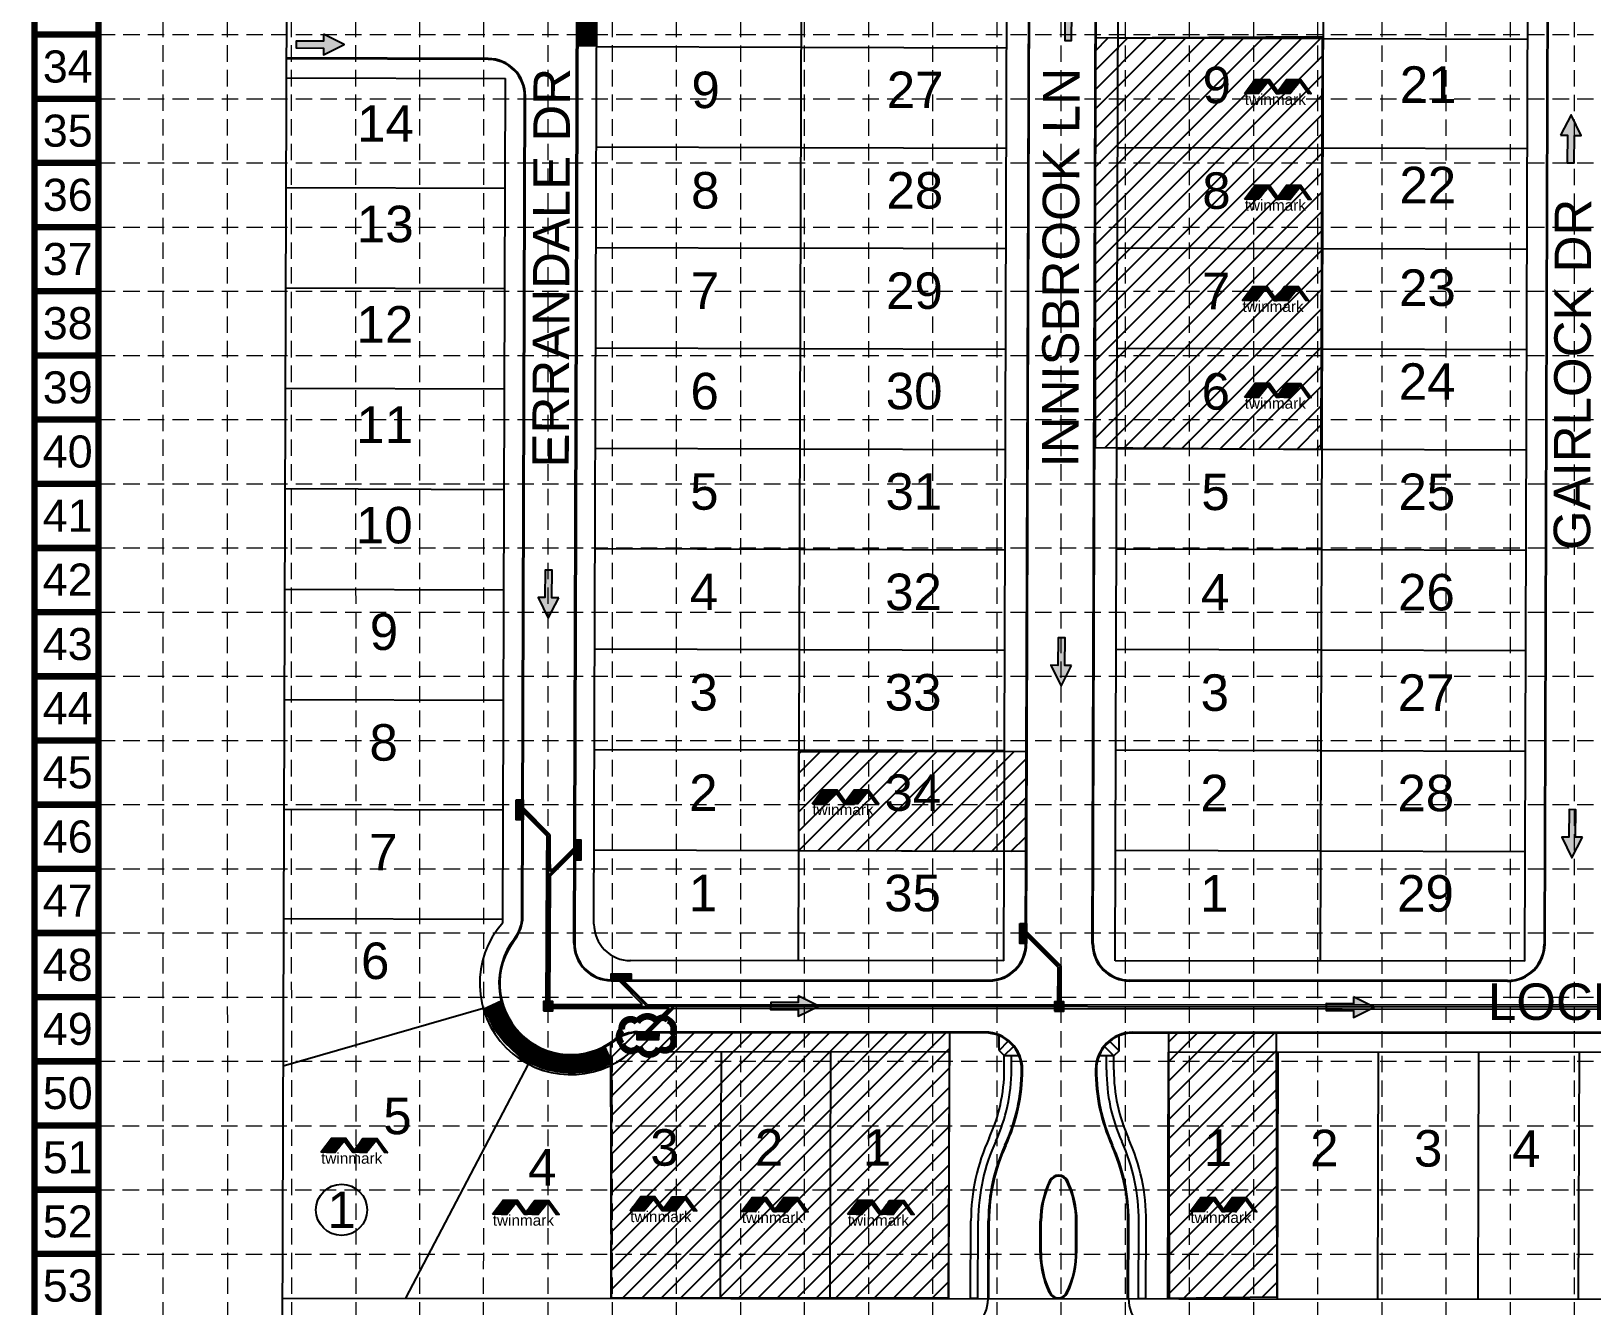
# Model space of a CAD drawing. Extents: x -1498 to -89, y 689 to 2942.
# Drawn here: x -1498 to -644, y 1049 to 1747 of the extents above; entities that cross this region are included whole.
import ezdxf
from ezdxf.enums import TextEntityAlignment as Align

# ---------------------------------------------------------------- set-up
doc = ezdxf.new("R2010")
doc.units = 0
doc.header["$LTSCALE"] = 40
doc.header["$MEASUREMENT"] = 0
for name, pattern in [('DASHED', [0.75, 0.5, -0.25]), ('HIDDEN', [0.375, 0.25, -0.125]), ('PHANTOM2', [1.25, 0.625, -0.125, 0.125, -0.125, 0.125, -0.125])]:
    doc.linetypes.add(name, pattern=pattern)
doc.layers.get('0').update_dxf_attribs({"color": 2, "linetype": 'CONTINUOUS'})
for name, color, linetype in [('ARROWS', 252, 'CONTINUOUS'), ('BASE', 7, 'CONTINUOUS'), ('CTRL-LOTS', 2, 'PHANTOM2'), ('CTRL-LOTS-TEXT', 2, 'CONTINUOUS'), ('CTRL-ROW', 3, 'PHANTOM2'), ('CTRL-ROW-TEXT', 2, 'CONTINUOUS'), ('EROSION BLANKETS', 84, 'CONTINUOUS'), ('FEAT-PVMT-BC', 115, 'CONTINUOUS'), ('FEAT-PVMT-FC', 115, 'CONTINUOUS'), ('FEAT-PVMT-SWLK', 115, 'CONTINUOUS'), ('GRID', 254, 'DASHED'), ('LEGEND', 7, 'CONTINUOUS'), ('SODDED LOT', 2, 'CONTINUOUS'), ('UTIL-STRM-AG', 1, 'CONTINUOUS'), ('UTIL-STRM-CL', 2, 'CONTINUOUS'), ('UTIL-STRM-UG', 1, 'CONTINUOUS')]:
    doc.layers.add(name, color=color, linetype=linetype)
doc.styles.get("Standard").update_dxf_attribs({"font": 'ARIAL.TTF'})
pattern_1 = [(45, (4.85433, -12.18939), (-0.08838835, 0.08838835), [])]

# ---------------------------------------------------------------- blocks, each defined once
blk = doc.blocks.new('A$C198E63FF')
h = blk.add_hatch()
h.set_pattern_fill('ANSI31', color=13, style=0)
h.set_pattern_definition(pattern_1)
h.paths.add_polyline_path([(73.4, 43.4), (96, 73.8), (127.3, 73.8), (149.6, 42.9), (142.9, 43), (124.7, 68.8), (103.7, 42.9)])
h.paths.add_polyline_path([(3.7, 43.2), (26.9, 74), (58.2, 74), (80.4, 43.3), (73.1, 43.4), (54.8, 67.9), (34.6, 43.1)])
h = blk.add_hatch()
h.set_pattern_fill('ANSI31', color=13, style=0)
h.set_pattern_definition(pattern_1)
h.paths.add_polyline_path([(3.7, 43.2), (26.9, 74), (58.2, 74), (80.4, 43.3), (73.1, 43.4), (54.8, 67.9), (34.6, 43.1)])
h.paths.add_polyline_path([(76.9, 48.1), (73.4, 43.4), (80.3, 43.4)], flags=17)
h = blk.add_hatch()
h.set_pattern_fill('ANSI31', color=13, style=0)
h.set_pattern_definition(pattern_1)
h.paths.add_polyline_path([(76.9, 48.1), (73.4, 43.4), (80.3, 43.4)])
at = {"color": 13}
for points in [[(3.7, 43.2), (26.9, 74), (58.2, 74), (80.4, 43.3), (73.1, 43.4), (54.8, 67.9), (34.6, 43.1)], [(73.4, 43.4), (96, 73.8), (127.3, 73.8), (149.6, 42.9), (142.9, 43), (124.7, 68.8), (103.7, 42.9)], [(76.9, 48.1), (73.4, 43.4), (80.3, 43.4)]]:
    blk.add_lwpolyline(points, close=True, dxfattribs=at)
at = {"color": 13, "insert": (4.1, 42.2), "char_height": 24, "width": 726.039, "attachment_point": 1}
blk.add_mtext('twinmark', dxfattribs=at)
blk = doc.blocks.new('Twinmark logo')
at = {"color": 13}
blk.add_blockref('A$C198E63FF', (20.8, 28.3), dxfattribs=at)
blk = doc.blocks.new('arrow')
blk.add_lwpolyline([(-67, -25.4), (-59.3, -25.4), (-59.6, -56.1), (-51.9, -56.2), (-51.6, -25.5), (-44, -25.5), (-55.3, -2.4), (-67, -25.4)], close=True)
at = {"color": 254}
for points in [[(-44, -25.5), (-67, -25.4), (-55.3, -2.4), (-67, -25.4)], [(-59.6, -56.1), (-51.9, -56.2), (-59.3, -25.4), (-51.6, -25.5)]]:
    blk.add_solid(points, dxfattribs=at)

msp = doc.modelspace()

# ---------------------------------------------------------------- hatches: boundary and pattern name
at = {"layer": 'SODDED LOT', "linetype": 'Continuous'}
h = msp.add_hatch(dxfattribs=at)
h.set_pattern_fill('ANSI31', color=256, scale=60, style=0)
h.paths.add_polyline_path([(-875.38, 1198.25), (-875.04, 1052.72), (-815.91, 1053.42), (-816.25, 1197.9)])
h.paths.add_polyline_path([(-360.07, 1463.81), (-223.94, 1463.31), (-223.44, 1408.88), (-360.28, 1409.18)])
h.paths.add_polyline_path([(-735.37, 2022.02), (-629.45, 1959.74), (-608.68, 1993.42), (-598.99, 2009.11), (-598.68, 2013.79), (-599.4, 2021.42), (-602.34, 2027.62), (-606.39, 2032.07), (-609.26, 2033.81), (-694.79, 2087.03), (-700.59, 2077.73)])
h.paths.add_polyline_path([(-915.7, 1518.73), (-791.78, 1517.61), (-791.03, 1743.72), (-915.7, 1742.98)])
h.paths.add_polyline_path([(-1077.91, 1352.13), (-953.2, 1352.46), (-953.71, 1297.39), (-1077.96, 1297.81)])
h.paths.add_polyline_path([(-1070.22, 2354.03), (-1064.55, 2363.55), (-968.27, 2520.8), (-874.57, 2461.98), (-977.03, 2295.5)])
edge = h.paths.add_edge_path()
edge.add_line((-1356.96, 2233.54), (-1160.33, 2150.05))
edge.add_line((-1160.33, 2150.05), (-1137.27, 2197.4))
edge.add_line((-1137.27, 2197.4), (-1106.37, 2253.53))
edge.add_line((-1106.37, 2253.53), (-1084.87, 2287.49))
edge.add_line((-1084.87, 2287.49), (-1075.84, 2304.62))
edge.add_line((-1075.84, 2304.62), (-1074.14, 2311.01))
edge.add_line((-1074.14, 2311.01), (-1075.75, 2319.28))
edge.add_line((-1075.75, 2319.28), (-1078.54, 2324))
edge.add_line((-1078.54, 2324), (-1083.37, 2328.4))
edge.add_line((-1083.37, 2328.4), (-1131.04, 2357.78))
edge.add_line((-1131.04, 2357.78), (-1136.78, 2348.16))
edge.add_line((-1136.78, 2348.16), (-1204.17, 2239.51))
edge.add_line((-1204.17, 2239.51), (-1202.49, 2242.26))
edge.add_line((-1202.49, 2242.26), (-1259.93, 2271.91))
edge.add_line((-1259.93, 2271.91), (-1186.1, 2392.42))
edge.add_line((-1186.1, 2392.42), (-1263.12, 2440.2))
edge.add_line((-1263.12, 2440.2), (-1268.33, 2442.21))
edge.add_line((-1268.33, 2442.21), (-1276.9, 2442.05))
edge.add_line((-1276.9, 2442.05), (-1279.76, 2441.04))
edge.add_line((-1279.76, 2441.04), (-1285.14, 2439.86))
edge.add_arc((-1296.39, 2477.44), 39.23, 77.11255, 286.66533, ccw=False)
edge.add_line((-1287.64, 2515.68), (-1242.59, 2722.58))
edge.add_line((-1242.59, 2722.58), (-1353.54, 2823.75))
edge.add_line((-1353.54, 2823.75), (-1356.6, 2240.24))
edge.add_line((-1356.6, 2240.24), (-1356.96, 2233.54))
h.paths.add_polyline_path([(-995.9, 1052.97), (-995.28, 1198.38), (-1154.56, 1198.18), (-1154.76, 1194.27), (-1166.49, 1194.27), (-1166.49, 1198.38), (-1171.22, 1197.97), (-1178.62, 1194.89), (-1181.09, 1192.22), (-1180.73, 1052.99)])
h.paths.add_polyline_path([(-480.17, 1197.72), (-425.47, 1197.45), (-425.94, 1052.48), (-480.74, 1052.26), (-480.28, 1196.2)])
h.paths.add_polyline_path([(-353.6, 1243.74), (-224.27, 1244.08), (-224.05, 1129.82), (-353.36, 1204.4), (-348.68, 1218.75), (-348.68, 1228.69), (-350.91, 1238.73)])
at = {"layer": 'UTIL-STRM-AG'}
h = msp.add_hatch(dxfattribs=at)
h.set_pattern_fill('ANSI31', color=5, scale=2, angle=45, style=0)
h.set_pattern_definition([(90, (-2398919.10218, -6914643.39097), (-0.25, 6e-17), [])])
h.paths.add_polyline_path([(-1232.71, 1325.82), (-1228.96, 1325.82), (-1228.96, 1314.82), (-1232.71, 1314.82)])
h = msp.add_hatch(dxfattribs=at)
h.set_pattern_fill('ANSI31', color=5, scale=2, angle=45, style=0)
h.set_pattern_definition([(90, (-2398887.4229, -6914665.44015), (-0.25, 6e-17), [])])
h.paths.add_polyline_path([(-1201.03, 1303.77), (-1197.28, 1303.77), (-1197.28, 1292.77), (-1201.03, 1292.77)])
h = msp.add_hatch(dxfattribs=at)
h.set_pattern_fill('ANSI31', color=5, scale=2, angle=45, style=0)
h.set_pattern_definition([(90, (-2398643.33653, -6914711.24573), (-0.25, 6e-17), [])])
h.paths.add_polyline_path([(-956.94, 1257.97), (-953.19, 1257.97), (-953.19, 1246.97), (-956.94, 1246.97)])
h = msp.add_hatch(dxfattribs=at)
h.set_pattern_fill('ANSI31', color=5, scale=2, angle=135, style=0)
h.set_pattern_definition([(180, (6914788.5069, -2396459.72148), (-7e-17, -0.25), [])])
h.paths.add_polyline_path([(-1180.71, 1226.67), (-1180.71, 1230.42), (-1169.71, 1230.42), (-1169.71, 1226.67)])
for points in [[(-1217.89, 1210.18), (-1212.72, 1210.18), (-1212.72, 1215.22), (-1217.89, 1215.22)], [(-937.89, 1209.98), (-932.72, 1209.98), (-932.72, 1215.03), (-937.89, 1215.03)]]:
    msp.add_hatch(color=5, dxfattribs=at).paths.add_polyline_path(points)
h = msp.add_hatch(dxfattribs=at)
h.set_pattern_fill('ANSI31', color=5, scale=2, angle=135, style=0)
h.set_pattern_definition([(180, (6914802.91833, -2396491.48133), (-7e-17, -0.25), [])])
h.paths.add_polyline_path([(-1166.29, 1194.91), (-1166.29, 1198.66), (-1155.29, 1198.66), (-1155.29, 1194.91)])

# ---------------------------------------------------------------- linework, layer by layer
at = {"layer": 'BASE', "const_width": 3.52}
for points in [[(-90.55, 690.36), (-90.55, 2940.19), (-1496.7, 2940.19), (-1496.7, 690.36)], [(-125.7, 725.52), (-125.7, 2905.04), (-1461.54, 2905.04), (-1461.54, 725.52)]]:
    msp.add_lwpolyline(points, close=True, dxfattribs=at)
for points in [[(-1461.54, 1744.97), (-1496.7, 1744.97)], [(-1461.54, 1709.82), (-1496.7, 1709.82)], [(-1461.54, 1674.66), (-1496.7, 1674.66)], [(-1461.54, 1639.51), (-1496.7, 1639.51)], [(-1461.54, 1604.36), (-1496.7, 1604.36)], [(-1461.54, 1569.2), (-1496.7, 1569.2)], [(-1461.54, 1534.05), (-1496.7, 1534.05)], [(-1461.54, 1498.9), (-1496.7, 1498.9)], [(-1461.54, 1463.74), (-1496.7, 1463.74)], [(-1461.54, 1428.59), (-1496.7, 1428.59)], [(-1461.54, 1393.44), (-1496.7, 1393.44)], [(-1461.54, 1358.28), (-1496.7, 1358.28)], [(-1461.54, 1323.13), (-1496.7, 1323.13)], [(-1461.54, 1287.97), (-1496.7, 1287.97)], [(-1461.54, 1252.82), (-1496.7, 1252.82)], [(-1461.54, 1217.67), (-1496.7, 1217.67)], [(-1461.54, 1182.51), (-1496.7, 1182.51)], [(-1461.54, 1147.36), (-1496.7, 1147.36)], [(-1461.54, 1112.21), (-1496.7, 1112.21)], [(-1461.54, 1077.05), (-1496.7, 1077.05)]]:
    msp.add_lwpolyline(points, dxfattribs=at)
at = {"layer": 'CTRL-LOTS', "color": 7, "linetype": 'Continuous'}
for p, q in [((-1360.83, 1032.81), (-1354.86, 2860.38)), ((-1078.22, 1237.6), (-1076.33, 1825.59)), ((-792.22, 1237.39), (-790.33, 1824.54)), ((-1076.61, 1737.87), (-1188.61, 1738.23)), ((-964.11, 1737.54), (-1076.61, 1737.9)), ((-790.6, 1742.66), (-903.1, 1743.03)), ((-678.6, 1742.33), (-790.6, 1742.69)), ((-1076.79, 1682.87), (-1188.79, 1683.23)), ((-964.29, 1682.54), (-1076.79, 1682.9)), ((-790.79, 1682.66), (-903.29, 1683.03)), ((-678.79, 1682.33), (-790.79, 1682.69)), ((-1358.86, 1661.23), (-1238.86, 1660.85)), ((-1076.97, 1627.88), (-1188.97, 1628.24)), ((-964.47, 1627.54), (-1076.97, 1627.9)), ((-790.97, 1627.66), (-903.47, 1628.03)), ((-678.97, 1627.33), (-790.97, 1627.69)), ((-1359.04, 1606.23), (-1239.04, 1605.85)), ((-1077.14, 1572.88), (-1189.14, 1573.24)), ((-791.14, 1572.66), (-903.64, 1573.03)), ((-964.64, 1572.54), (-1077.14, 1572.9)), ((-679.14, 1572.33), (-791.14, 1572.69)), ((-1359.22, 1551.23), (-1239.22, 1550.85)), ((-1077.32, 1517.88), (-1189.32, 1518.24)), ((-964.82, 1517.54), (-1077.32, 1517.9)), ((-791.32, 1517.67), (-903.82, 1518.03)), ((-679.32, 1517.33), (-791.32, 1517.69)), ((-1359.39, 1496.24), (-1239.39, 1495.85)), ((-1077.5, 1462.88), (-1189.5, 1463.24)), ((-965, 1462.54), (-1077.5, 1462.9)), ((-791.5, 1462.67), (-904, 1463.03)), ((-679.5, 1462.33), (-791.5, 1462.69)), ((-1359.57, 1441.24), (-1239.57, 1440.85)), ((-1077.67, 1407.88), (-1189.67, 1408.24)), ((-965.18, 1407.54), (-1077.67, 1407.9)), ((-791.67, 1407.67), (-904.17, 1408.03)), ((-679.67, 1407.33), (-791.67, 1407.69)), ((-1359.76, 1380.74), (-1239.76, 1380.36)), ((-1077.85, 1352.88), (-1189.85, 1353.24)), ((-965.35, 1352.54), (-1077.85, 1352.9)), ((-791.85, 1352.67), (-904.35, 1353.03)), ((-679.85, 1352.33), (-791.85, 1352.69)), ((-1359.96, 1320.74), (-1239.96, 1320.36)), ((-1078.03, 1297.88), (-1190.03, 1298.24)), ((-965.53, 1297.54), (-1078.03, 1297.9)), ((-792.03, 1297.67), (-904.53, 1298.03)), ((-680.03, 1297.33), (-792.03, 1297.69)), ((-1360.15, 1260.74), (-1240.15, 1260.36)), ((-1250.82, 1211.38), (-1360.41, 1179.88)), ((-1293.29, 1052.75), (-1226, 1180.92)), ((-1180.82, 1052.67), (-1180.41, 1180.47)), ((-1120.82, 1052.63), (-1120.38, 1187.63)), ((-1060.82, 1052.59), (-1060.38, 1187.59)), ((-815.82, 1052.42), (-815.38, 1187.42)), ((-760.82, 1052.39), (-760.38, 1187.39)), ((-705.82, 1052.35), (-705.38, 1187.35)), ((-650.82, 1052.31), (-650.38, 1187.31))]:
    msp.add_line(p, q, dxfattribs=at)
at = {"layer": 'CTRL-LOTS-TEXT', "color": 7}
msp.add_circle((-1328.46, 1101.14), 14, dxfattribs=at)
at = {"layer": 'CTRL-ROW', "color": 7, "linetype": 'Continuous'}
for p, q in [((-1190.16, 1257.73), (-1188.33, 1825.98)), ((-965.72, 1237.53), (-963.83, 1825.14)), ((-904.72, 1237.49), (-902.83, 1824.93)), ((-680.22, 1237.33), (-678.34, 1823.95)), ((-1358.67, 1721.23), (-1238.67, 1720.85)), ((-1240.16, 1258.38), (-1238.67, 1720.85)), ((-965.72, 1237.53), (-1170.17, 1237.67)), ((-680.22, 1237.33), (-904.72, 1237.49)), ((-995.38, 1187.55), (-1169.72, 1187.67)), ((-995.82, 1052.55), (-995.38, 1187.55)), ((-875.82, 1052.47), (-875.38, 1187.47)), ((-420.86, 1187.15), (-875.38, 1187.47)), ((-1360.78, 1052.8), (-224.74, 1052.02))]:
    msp.add_line(p, q, dxfattribs=at)
for centre, radius, start, end in [((-1202.76, 1225.19), 50, 138.40624, 311.37047), ((-1170.16, 1257.67), 20, 179.81586, 269.96085)]:
    msp.add_arc(centre, radius, start, end, dxfattribs=at)
at = {"layer": 'EROSION BLANKETS', "linetype": 'Continuous', "const_width": 10}
for points in [[(-1193.56, 1793.12), (-1193.56, 1738.31)], [(-1246.22, 1213.73), (-1241.23, 1203), (-1235.99, 1196.24), (-1227.1, 1187.8), (-1222.46, 1185.3), (-1216.72, 1182.87), (-1209.49, 1181.26), (-1202.31, 1180.69), (-1195, 1181.3), (-1188.31, 1183.03), (-1181.61, 1185.98)]]:
    msp.add_lwpolyline(points, dxfattribs=at)
at = {"layer": 'FEAT-PVMT-BC', "color": 7, "linetype": 'Continuous'}
for p, q in [((-1198.83, 1825.24), (-1200.69, 1247.24)), ((-953.69, 1246.97), (-951.83, 1824.57)), ((-916.69, 1247.04), (-914.83, 1824.46)), ((-667.84, 1823.92), (-669.69, 1246.77)), ((-1248.14, 1731.38), (-1358.64, 1731.73)), ((-1229.64, 1261.76), (-1228.2, 1711.31)), ((-1180.71, 1227.17), (-973.7, 1227.03)), ((-689.7, 1226.84), (-896.7, 1226.98)), ((-975.9, 1198.03), (-1166.29, 1198.16)), ((-424.26, 1197.66), (-894.9, 1197.98)), ((-955.91, 1177.97), (-955.91, 1177.97)), ((-914.91, 1178.04), (-914.91, 1178.04)), ((-965.05, 1136.54), (-965.05, 1136.54)), ((-906.05, 1136.55), (-906.05, 1136.55)), ((-974.32, 1052.78), (-974.18, 1095.11)), ((-945.23, 1077.75), (-945.18, 1095.01)), ((-926.23, 1078.79), (-926.18, 1094.95)), ((-897.32, 1052.53), (-897.18, 1095.06))]:
    msp.add_line(p, q, dxfattribs=at)
for centre, radius, start, end in [((-1248.2, 1711.38), 20, 359.81586, 89.81586), ((-1249.64, 1261.83), 20, 321.99352, 359.81586), ((-1202.76, 1225.19), 39.5, 141.99352, 307.78319), ((-1180.69, 1247.17), 20, 179.81586, 269.96085), ((-973.69, 1247.03), 20, 269.96085, 359.81586), ((-896.69, 1246.98), 20, 179.81586, 269.96085), ((-689.69, 1246.84), 20, 269.96085, 359.81586), ((-1166.31, 1178.16), 20, 89.96085, 127.78319), ((-975.91, 1178.03), 20, 359.81586, 89.96085), ((-894.91, 1177.98), 20, 89.96085, 179.81586), ((-1055.91, 1178.29), 100, 335.32121, 359.81586), ((-814.91, 1177.72), 100, 179.81586, 204.31051), ((-874.18, 1094.79), 100, 155.32121, 179.81586), ((-997.18, 1095.39), 100, 359.81586, 24.31051), ((-895.18, 1094.85), 50, 153.97394, 179.81586), ((-935.62, 1114.6), 5, 25.6578, 153.97393), ((-976.18, 1095.11), 50, 359.81586, 25.6578), ((-895.24, 1077.54), 50, 179.75331, 205.72035), ((-976.22, 1077.71), 50, 334.03649, 1.24318), ((-994.32, 1052.55), 20, 269.96085, 359.81586), ((-935.76, 1058.01), 5, 205.72035, 334.03649), ((-877.32, 1052.47), 20, 179.81586, 269.96085)]:
    msp.add_arc(centre, radius, start, end, dxfattribs=at)
at = {"layer": 'FEAT-PVMT-FC', "color": 7, "linetype": 'Continuous'}
for p, q in [((-1201.19, 1247.15), (-1199.33, 1825.24)), ((-953.19, 1246.97), (-951.33, 1824.57)), ((-917.19, 1247.05), (-915.33, 1824.46)), ((-669.19, 1246.77), (-667.34, 1823.92)), ((-1248.13, 1731.88), (-1358.63, 1732.23)), ((-1229.14, 1261.76), (-1227.7, 1711.31)), ((-1180.71, 1226.67), (-973.7, 1226.53)), ((-689.7, 1226.34), (-896.7, 1226.48)), ((-975.9, 1198.53), (-1166.29, 1198.66)), ((-424.26, 1198.16), (-894.9, 1198.48)), ((-973.82, 1052.78), (-973.68, 1095.1)), ((-945.73, 1077.75), (-945.68, 1095.01)), ((-925.73, 1078.79), (-925.68, 1094.95)), ((-897.82, 1052.53), (-897.68, 1095.07)), ((-974.32, 1052.78), (-973.82, 1052.78)), ((-897.82, 1052.53), (-897.32, 1052.53))]:
    msp.add_line(p, q, dxfattribs=at)
for centre, radius, start, end in [((-1248.2, 1711.38), 20.5, 359.81586, 89.81586), ((-1249.64, 1261.83), 20.5, 321.99352, 359.81586), ((-1202.76, 1225.19), 39, 141.99352, 307.58844), ((-1180.69, 1247.17), 20.5, 179.81586, 269.96085), ((-973.69, 1247.03), 20.5, 269.96085, 359.81586), ((-896.69, 1246.98), 20.5, 179.81586, 269.96085), ((-689.69, 1246.84), 20.5, 269.96085, 359.81586), ((-1166.31, 1178.16), 20.5, 89.96085, 127.78319), ((-975.91, 1178.03), 20.5, 359.81586, 89.96085), ((-894.91, 1177.98), 20.5, 89.96085, 179.81586), ((-1055.91, 1178.29), 100.5, 335.32121, 359.81586), ((-814.91, 1177.72), 100.5, 179.81586, 204.31051), ((-874.18, 1094.79), 99.5, 155.32121, 179.81586), ((-997.18, 1095.39), 99.5, 359.81586, 24.31051), ((-935.62, 1114.6), 5.5, 25.6578, 153.97393), ((-895.18, 1094.85), 50.5, 153.97394, 179.81586), ((-976.18, 1095.11), 50.5, 359.81586, 25.6578), ((-895.24, 1077.54), 50.5, 179.75362, 205.72035), ((-976.22, 1077.71), 50.5, 334.03649, 1.23609), ((-935.76, 1058.01), 5.5, 205.72035, 334.03649)]:
    msp.add_arc(centre, radius, start, end, dxfattribs=at)
at = {"layer": 'FEAT-PVMT-SWLK', "color": 7, "linetype": 'Continuous'}
for p, q in [((-968.21, 1188.53), (-968.19, 1196.48)), ((-968.21, 1188.53), (-963.23, 1193.49)), ((-968.21, 1188.53), (-965.39, 1185.69)), ((-965.39, 1185.69), (-960.4, 1190.66)), ((-905.39, 1185.5), (-910.34, 1190.5)), ((-902.55, 1188.32), (-907.5, 1193.32)), ((-902.55, 1188.32), (-905.39, 1185.5)), ((-902.55, 1188.32), (-902.52, 1196.27)), ((-965.41, 1178), (-965.39, 1185.69)), ((-965.39, 1185.69), (-957.44, 1185.69)), ((-961.41, 1177.99), (-961.39, 1185.69)), ((-905.39, 1185.5), (-913.34, 1185.55)), ((-909.41, 1177.82), (-909.39, 1185.53)), ((-905.41, 1177.81), (-905.39, 1185.5)), ((-983.82, 1052.81), (-983.68, 1095.14)), ((-979.82, 1052.8), (-979.68, 1095.12)), ((-891.82, 1052.51), (-891.68, 1094.84)), ((-887.82, 1052.5), (-887.68, 1094.83)), ((-983.82, 1052.81), (-979.82, 1052.8)), ((-891.82, 1052.51), (-887.82, 1052.5))]:
    msp.add_line(p, q, dxfattribs=at)
for centre, radius, start, end in [((-1055.91, 1178.29), 90.5, 335.32121, 359.81586), ((-1055.91, 1178.29), 94.5, 335.32121, 359.81586), ((-814.91, 1177.52), 94.5, 179.81586, 204.31051), ((-814.91, 1177.52), 90.5, 179.81586, 204.31051), ((-874.18, 1094.79), 109.5, 155.32121, 179.81586), ((-874.18, 1094.79), 105.5, 155.32121, 179.81586), ((-997.18, 1095.18), 105.5, 359.81587, 24.31051), ((-997.18, 1095.18), 109.5, 359.81587, 24.31051)]:
    msp.add_arc(centre, radius, start, end, dxfattribs=at)
at = {"layer": 'GRID', "color": 252, "linetype": 'HIDDEN', "lineweight": 0, "ltscale": 0.9}
for p, q in [((-1426.07, 866.14), (-1426.26, 2903.72)), ((-1390.76, 866.13), (-1391.2, 2903.7)), ((-1355.72, 866.13), (-1356.04, 2903.61)), ((-1320.38, 866.12), (-1320.93, 2903.56)), ((-1285.54, 866.11), (-1285.69, 2903.83)), ((-1250.61, 866.11), (-1250.49, 2903.76)), ((-1215.19, 866.1), (-1215.38, 2903.63)), ((-1179.91, 866.1), (-1180.27, 2903.66)), ((-1145.03, 866.09), (-1145.03, 2903.64)), ((-1109.78, 866.09), (-1109.82, 2903.63)), ((-1074.85, 866.08), (-1074.78, 2903.63)), ((-1039.68, 866.08), (-1039.47, 2903.58)), ((-1004.54, 866.07), (-1004.54, 2905.04)), ((-969.39, 866.06), (-969.39, 2905.04)), ((-934.24, 866.06), (-934.24, 2905.04)), ((-899.08, 866.05), (-899.08, 2905.04)), ((-863.93, 866.05), (-863.93, 2905.04)), ((-828.78, 866.04), (-828.78, 2905.04)), ((-793.62, 866.04), (-793.62, 2905.04)), ((-758.47, 866.03), (-758.47, 2905.04)), ((-723.32, 866.03), (-723.32, 2905.04)), ((-688.16, 866.02), (-688.16, 2905.04)), ((-653.01, 866.01), (-653.01, 2905.04)), ((-1461.54, 1744.97), (-125.7, 1744.97)), ((-1461.54, 1709.82), (-125.7, 1709.82)), ((-1461.54, 1674.66), (-125.7, 1674.66)), ((-1461.54, 1639.51), (-125.7, 1639.51)), ((-1461.54, 1604.36), (-125.7, 1604.36)), ((-1461.54, 1569.2), (-125.7, 1569.2)), ((-1461.54, 1534.05), (-125.7, 1534.05)), ((-1461.54, 1498.9), (-125.7, 1498.9)), ((-1461.54, 1463.74), (-125.7, 1463.74)), ((-1461.54, 1428.59), (-125.7, 1428.59)), ((-1461.54, 1393.44), (-125.7, 1393.44)), ((-1461.54, 1358.28), (-125.7, 1358.28)), ((-1461.54, 1323.13), (-125.7, 1323.13)), ((-1461.54, 1287.97), (-125.7, 1287.97)), ((-1461.54, 1252.82), (-125.7, 1252.82)), ((-1461.54, 1217.67), (-125.7, 1217.67)), ((-1461.54, 1182.51), (-125.7, 1182.51)), ((-1461.88, 1147.24), (-126.04, 1147.24)), ((-1461.88, 1112.09), (-126.04, 1112.09)), ((-1461.88, 1076.94), (-126.04, 1076.94))]:
    msp.add_line(p, q, dxfattribs=at)
at = {"layer": 'LEGEND', "color": 170, "ltscale": 100, "const_width": 3.69}
msp.add_lwpolyline([(-1166.5, 1203.92, 0.520567), (-1166.5, 1203.92, 0.765195), (-1174.85, 1199.72, 0.417879), (-1174.9, 1192.15, 0.6649), (-1165.36, 1190.7, 0.744833), (-1154.59, 1189.79, 0.975642), (-1147.89, 1196.72, 0.520567), (-1149.56, 1205.06, 0.520567), (-1155.68, 1204.51, 0.540264), (-1166.5, 1203.92)], format="xyb", close=True, dxfattribs=at)
at = {"layer": 'SODDED LOT', "linetype": 'Continuous'}
for points in [[(-915.7, 1518.73), (-791.78, 1517.61), (-791.03, 1743.72), (-915.7, 1742.98)], [(-1077.91, 1352.13), (-953.2, 1352.46), (-953.71, 1297.39), (-1077.96, 1297.81)], [(-995.9, 1052.97), (-995.28, 1198.38), (-1154.56, 1198.18), (-1154.76, 1194.27), (-1166.49, 1194.27), (-1166.49, 1198.38), (-1171.22, 1197.97), (-1178.62, 1194.89), (-1181.09, 1192.22), (-1180.73, 1052.99)], [(-875.38, 1198.25), (-875.04, 1052.72), (-815.91, 1053.42), (-816.25, 1197.9)]]:
    msp.add_lwpolyline(points, close=True, dxfattribs=at)
at = {"layer": 'UTIL-STRM-AG', "color": 5}
for points in [[(-1232.71, 1325.82), (-1228.96, 1325.82), (-1228.96, 1314.82), (-1232.71, 1314.82), (-1232.71, 1325.82)], [(-1201.03, 1303.77), (-1197.28, 1303.77), (-1197.28, 1292.77), (-1201.03, 1292.77), (-1201.03, 1303.77)], [(-956.94, 1257.97), (-953.19, 1257.97), (-953.19, 1246.97), (-956.94, 1246.97), (-956.94, 1257.97)], [(-1180.71, 1226.67), (-1180.71, 1230.42), (-1169.71, 1230.42), (-1169.71, 1226.67), (-1180.71, 1226.67)], [(-1166.29, 1194.91), (-1166.29, 1198.66), (-1155.29, 1198.66), (-1155.29, 1194.91), (-1166.29, 1194.91)]]:
    msp.add_lwpolyline(points, dxfattribs=at)
for points in [[(-1217.89, 1210.18), (-1212.72, 1210.18), (-1212.72, 1215.22), (-1217.89, 1215.22)], [(-937.89, 1209.98), (-932.72, 1209.98), (-932.72, 1215.03), (-937.89, 1215.03)]]:
    msp.add_lwpolyline(points, close=True, dxfattribs=at)
at = {"layer": 'UTIL-STRM-CL', "color": 5}
for p, q in [((-1215, 1306.28), (-1228.96, 1320.32)), ((-1215.3, 1212.7), (-1215, 1306.28)), ((-1215.07, 1284.32), (-1201.03, 1298.27)), ((-935.23, 1234.4), (-953.18, 1252.47)), ((-935.23, 1234.4), (-935.3, 1212.51)), ((-1161.28, 1212.66), (-1175.21, 1226.67)), ((-1215.3, 1212.7), (-375.3, 1212.12)), ((-1146.75, 1212.62), (-1160.79, 1198.66))]:
    msp.add_line(p, q, dxfattribs=at)
at = {"layer": 'UTIL-STRM-UG', "color": 5}
for p, q in [((-1215.88, 1305.92), (-1228.96, 1319.08)), ((-1214.13, 1306.64), (-1228.95, 1321.56)), ((-1215.93, 1290.32), (-1215.88, 1305.92)), ((-1214.18, 1290.31), (-1214.13, 1306.64)), ((-1214.07, 1286.55), (-1201.02, 1299.51)), ((-1214.07, 1284.08), (-1201.03, 1297.03)), ((-1216.31, 1211.7), (-1216.05, 1290.32)), ((-1214.05, 1290.31), (-1216.05, 1290.32)), ((-1214.3, 1213.7), (-1214.07, 1284.08)), ((-1214.07, 1286.55), (-1214.05, 1290.31)), ((-936.11, 1234.04), (-953.18, 1251.22)), ((-934.36, 1234.76), (-953.17, 1253.69)), ((-936.11, 1234.04), (-936.17, 1213.51)), ((-934.36, 1234.76), (-934.42, 1213.63)), ((-1163.51, 1213.66), (-1176.44, 1226.67)), ((-1161.04, 1213.66), (-1173.97, 1226.67)), ((-1216.31, 1211.7), (-1148.96, 1211.65)), ((-1214.3, 1213.7), (-1163.51, 1213.66)), ((-1148.96, 1211.65), (-1162.03, 1198.67)), ((-1161.04, 1213.66), (-936.17, 1213.51)), ((-1146.48, 1211.65), (-1159.56, 1198.66)), ((-1146.48, 1211.65), (-936.17, 1211.51)), ((-936.17, 1211.38), (-374.18, 1211)), ((-934.42, 1213.63), (-376.42, 1213.25))]:
    msp.add_line(p, q, dxfattribs=at)

# ---------------------------------------------------------------- block references
at = {"layer": 'ARROWS', "linetype": 'Continuous', "xscale": 0.4900000000000091, "yscale": 0.4900000000000091, "zscale": 0.4899999999999999}
for p in [(-903.1, 1769.31), (-627.79, 1702.24)]:
    msp.add_blockref('arrow', p, dxfattribs=at)
at = {"layer": 'ARROWS', "linetype": 'Continuous', "zscale": 0.4899999999999999}
for p, xscale, yscale, rotation in [((-1325.71, 1712.37), 0.4899999999999982, 0.4900000000001228, 270.2398979391744), ((-1242.37, 1424.15), 0.4900000000001722, 0.4900000000002791, 179.8275565973595), ((-961.41, 1387.02), 0.4900000000001722, 0.4900000000002791, 179.8275565973595), ((-681.51, 1292.94), 0.4900000000001722, 0.4900000000002791, 179.8275565973595), ((-1065.76, 1185.67), 0.4899999999999982, 0.4900000000001228, 270.2398979391744), ((-761.45, 1185.04), 0.4899999999999982, 0.4900000000001228, 270.2398979391744)]:
    msp.add_blockref('arrow', p, dxfattribs=dict(at, xscale=xscale, yscale=yscale, rotation=rotation))
at = {"layer": 'CTRL-ROW-TEXT', "color": 5, "linetype": 'Continuous', "xscale": 0.25, "yscale": 0.25, "zscale": 0.25}
for p in [(-839.94, 1694.84), (-839.94, 1636.89), (-841.17, 1581.41), (-839.94, 1528.4), (-1076.76, 1305.74), (-1345.89, 1114.79), (-1251.84, 1080.83), (-1176.51, 1082.8), (-1115.45, 1082.31), (-1057.35, 1080.83), (-869.69, 1082.34)]:
    msp.add_blockref('Twinmark logo', p, dxfattribs=at)

# ---------------------------------------------------------------- texts
at = {"layer": 'BASE'}
for s, p in [('34', (-1478.45, 1727.5)), ('35', (-1478.45, 1692.35)), ('36', (-1478.45, 1657.2)), ('37', (-1478.45, 1622.04)), ('38', (-1478.45, 1586.89)), ('39', (-1478.45, 1551.73)), ('40', (-1478.45, 1516.58)), ('41', (-1478.45, 1481.43)), ('42', (-1478.49, 1446.42)), ('43', (-1478.45, 1411.12)), ('44', (-1478.45, 1375.97)), ('45', (-1478.45, 1340.81)), ('46', (-1478.45, 1305.66)), ('47', (-1478.45, 1270.51)), ('48', (-1478.45, 1235.35)), ('49', (-1478.44, 1200.28)), ('50', (-1478.44, 1165.13)), ('51', (-1478.44, 1129.98)), ('52', (-1478.44, 1094.82)), ('53', (-1478.44, 1059.67))]:
    msp.add_text(s, height=17.577, dxfattribs=at).set_placement(p, align=Align.MIDDLE_CENTER)
at = {"layer": 'CTRL-LOTS-TEXT', "color": 7}
for s, p in [('9', (-849.01, 1707.35)), ('21', (-733.23, 1707.59)), ('9', (-1129.01, 1704.69)), ('27', (-1014.25, 1704.69)), ('14', (-1304.32, 1686.25)), ('8', (-1129.19, 1649.69)), ('28', (-1014.42, 1649.69)), ('8', (-849.18, 1649.5)), ('22', (-733.41, 1652.56)), ('13', (-1304.5, 1631.25)), ('23', (-733.6, 1596.36)), ('7', (-1129.36, 1594.69)), ('29', (-1014.6, 1594.69)), ('7', (-849.36, 1594.5)), ('12', (-1304.68, 1576.25)), ('24', (-733.8, 1544.9)), ('6', (-1129.54, 1539.69)), ('30', (-1014.78, 1539.69)), ('6', (-849.54, 1539.5)), ('11', (-1304.85, 1521.25)), ('5', (-1129.72, 1484.69)), ('31', (-1014.95, 1484.69)), ('25', (-733.96, 1484.49)), ('5', (-849.71, 1484.5)), ('10', (-1305.03, 1466.25)), ('4', (-1129.89, 1429.69)), ('32', (-1015.13, 1429.69)), ('4', (-849.89, 1429.5)), ('26', (-734.13, 1429.5)), ('9', (-1305.21, 1407.86)), ('3', (-1130.07, 1374.69)), ('33', (-1015.31, 1374.69)), ('3', (-850.07, 1374.5)), ('27', (-734.31, 1374.5)), ('8', (-1305.38, 1347.21)), ('2', (-1130.25, 1319.69)), ('34', (-1015.48, 1319.69)), ('2', (-850.25, 1319.5)), ('28', (-734.49, 1319.5)), ('7', (-1305.56, 1287.12)), ('1', (-1130.42, 1264.69)), ('35', (-1015.66, 1264.69)), ('1', (-850.42, 1264.5)), ('29', (-734.67, 1264.5)), ('6', (-1310, 1227.59)), ('5', (-1297.83, 1142.57)), ('3', (-1151.55, 1125.33)), ('2', (-1094.3, 1125.33)), ('1', (-1035.12, 1125.32)), ('1', (-848.26, 1125.22)), ('2', (-790.07, 1125.03)), ('3', (-733.21, 1124.84)), ('4', (-679.48, 1124.65)), ('4', (-1218.53, 1114.48))]:
    msp.add_text(s, height=20, dxfattribs=at).set_placement(p, align=Align.CENTER)
msp.add_text('1', height=20, dxfattribs=at).set_placement((-1328.46, 1101.14), align=Align.MIDDLE_CENTER)
at = {"layer": 'CTRL-ROW-TEXT', "color": 7}
for s, rotation, p in [('ERRANDALE DR', 89.81586, (-1197.62, 1617.22)), ('INNISBROOK LN', 89.81586, (-918.46, 1617.22)), ('GAIRLOCK DR', 89.81586, (-638.16, 1558.75)), ('LOCHSHIRE DR', 359.96085, (-594.9, 1199.12))]:
    msp.add_text(s, height=20, rotation=rotation, dxfattribs=at).set_placement(p, align=Align.BOTTOM_CENTER)

doc.saveas('drawing.dxf')
